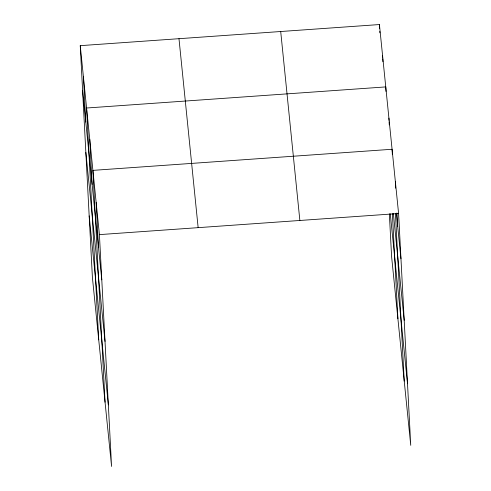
<?xml version="1.0" encoding="UTF-8"?>
<svg xmlns="http://www.w3.org/2000/svg" width="491" height="491" viewBox="0 0 491 491"><rect width="100%" height="100%" fill="white"/><g stroke="black" fill="none" stroke-linecap="round" stroke-linejoin="round"><path stroke-width="0.74" d="M80.254 45.657L99.421 234.618L111.574 466.45L92.406 277.489L80.254 45.657L379.426 24.55L398.594 213.511L410.746 445.343L391.579 256.382L389.351 213.812M99.421 234.618L398.594 213.511M396.341 213.186L400.963 258.757M393.359 213.493L404.191 320.328M390.277 213.818L407.518 383.772M280.705 31.516L299.866 220.477M178.982 38.691L198.149 227.652M82.629 90.896L101.79 279.858M85.851 152.468L105.019 341.435M89.178 215.911L108.345 404.872M395.335 181.388L395.691 188.176M396.998 213.057L397.704 226.633M392.352 154.542L392.076 149.264L92.903 170.371L105.056 402.203M395.445 213.511L404.228 381.096M388.915 118.086L389.032 120.35M389.111 121.86L389.271 124.874M385.994 91.43L385.754 86.907L86.582 108.014L98.728 339.846M392.395 213.597L397.906 318.739M382.593 55.728L382.673 57.238M382.747 58.742L382.906 61.762M379.426 24.55L379.629 28.318M379.782 31.338L379.862 32.842M96.162 202.495L98.531 247.734M89.743 139.192L92.112 184.432M83.421 76.835L85.79 122.075"/></g></svg>
